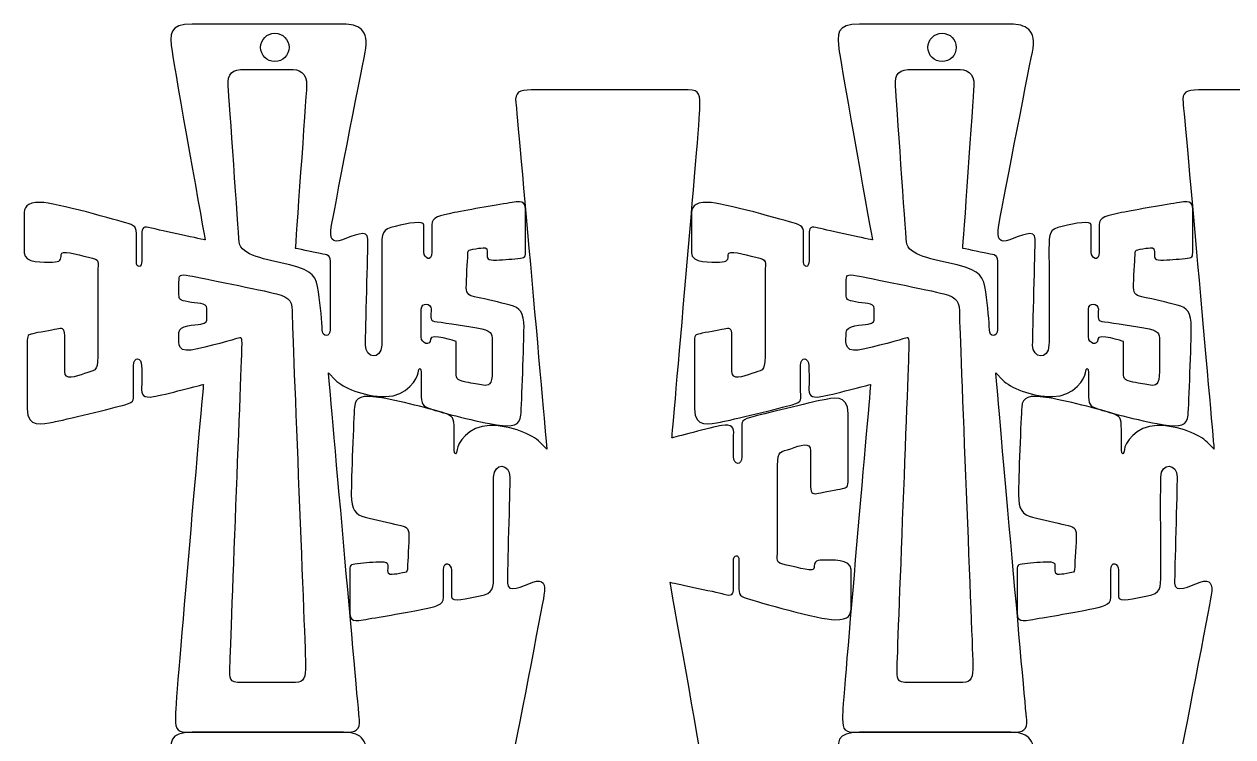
# Model space of a CAD drawing. Extents: x 0 to 3293, y 160 to 1701.
# Drawn here: x 0 to 1255, y 960 to 1701 of the extents above; entities that cross this region are included whole.
import ezdxf

# ---------------------------------------------------------------- set-up
doc = ezdxf.new("R2010")
doc.units = 0
doc.layers.add('H0110_Printing_Least_9', color=7, linetype='CONTINUOUS')

msp = doc.modelspace()

# ---------------------------------------------------------------- linework, layer by layer
at = {"layer": 'H0110_Printing_Least_9', "color": 1}
for points in [[(331.905292, 1700.665157), (174.688296, 1700.665157)], [(1024.842774, 1700.665157), (867.625778, 1700.665157)], [(229.277294, 1653.687159), (276.224293, 1653.687159)], [(922.214777, 1653.687159), (969.161776, 1653.687159)], [(689.777683, 1632.312859), (526.585687, 1632.312859)], [(1382.715165, 1632.312859), (1219.52317, 1632.312859)], [(0.1253, 1501.938162), (0.1253, 1463.151163)], [(520.751287, 1465.796163), (520.751287, 1505.023162)], [(693.062783, 1501.938162), (693.062783, 1463.151163)], [(1213.68877, 1465.796163), (1213.68877, 1505.023162)], [(122.353297, 1482.544163), (122.353297, 1454.777164)], [(415.26029, 1463.592163), (415.26029, 1491.580163)], [(423.409289, 1492.241163), (423.409289, 1463.812163)], [(815.29078, 1482.544163), (815.29078, 1454.777164)], [(1108.197772, 1463.592163), (1108.197772, 1491.580163)], [(1116.346772, 1492.241163), (1116.346772, 1463.812163)], [(116.627297, 1453.234164), (116.627297, 1474.831163)], [(809.56478, 1453.234164), (809.56478, 1474.831163)], [(317.985292, 1449.934164), (317.985292, 1383.017165)], [(1010.922775, 1449.934164), (1010.922775, 1383.017165)], [(76.545298, 1443.097164), (76.545298, 1355.166166)], [(160.893296, 1419.296165), (160.893296, 1432.519164)], [(769.482781, 1443.097164), (769.482781, 1355.166166)], [(853.830779, 1419.296165), (853.830779, 1432.519164)], [(189.964295, 1395.054165), (189.964295, 1405.192165)], [(412.50729, 1375.661166), (412.50729, 1404.420165)], [(882.901778, 1395.054165), (882.901778, 1405.192165)], [(1105.444772, 1375.661166), (1105.444772, 1404.420165)], [(3.2083, 1369.270166), (3.2083, 1300.953167)], [(42.189299, 1339.519167), (42.189299, 1377.077166)], [(448.735289, 1337.977167), (448.735289, 1370.813166)], [(486.175288, 1372.355166), (486.175288, 1339.740167)], [(696.145783, 1369.270166), (696.145783, 1300.953167)], [(735.126782, 1339.519167), (735.126782, 1377.077166)], [(1141.672771, 1337.977167), (1141.672771, 1370.813166)], [(1179.112771, 1372.355166), (1179.112771, 1339.740167)], [(113.544297, 1318.583167), (113.544297, 1345.690166)], [(806.48178, 1318.583167), (806.48178, 1345.690166)], [(316.156292, 1338.197167), (323.424292, 1330.704167)], [(412.39729, 1338.638167), (412.39729, 1317.702167)], [(1009.093775, 1338.197167), (1016.361775, 1330.704167)], [(1105.334772, 1338.638167), (1105.334772, 1317.702167)], [(855.831679, 1227.699869), (855.831679, 1296.016868)], [(446.642689, 1258.331869), (446.642689, 1279.267868)], [(745.495681, 1278.386868), (745.495681, 1251.279869)], [(1139.580172, 1258.331869), (1139.580172, 1279.267868)], [(542.882686, 1258.772869), (535.615687, 1266.265868)], [(816.85068, 1257.450869), (816.85068, 1219.89287)], [(1235.820169, 1258.772869), (1228.553169, 1266.265868)], [(782.49468, 1153.872871), (782.49468, 1241.803869)], [(742.412681, 1143.735871), (742.412681, 1122.138872)], [(338.288692, 1131.173872), (338.288692, 1091.946873)], [(435.630689, 1104.728872), (435.630689, 1133.157872)], [(443.778689, 1133.377872), (443.778689, 1105.389872)], [(736.686682, 1114.425872), (736.686682, 1142.192871)], [(858.914679, 1095.032873), (858.914679, 1133.818872)], [(1031.226174, 1131.173872), (1031.226174, 1091.946873)], [(1128.568172, 1104.728872), (1128.568172, 1133.157872)], [(1136.716172, 1133.377872), (1136.716172, 1105.389872)], [(281.855293, 1016.335175), (226.357294, 1016.335175)], [(974.792776, 1016.335175), (919.294777, 1016.335175)], [(169.262296, 964.657176), (332.453292, 964.657176)], [(331.905292, 964.657376), (174.688296, 964.657376)], [(862.199778, 964.657176), (1025.390774, 964.657176)], [(1024.842774, 964.657376), (867.625778, 964.657376)]]:
    msp.add_lwpolyline(points, dxfattribs=at)
for points in [[(260.438293, 1691.219158)], [(953.375776, 1691.219158)], [(506.876287, 1515.382162)], [(1199.81377, 1515.382162)], [(470.098288, 1384.917165)], [(1163.035771, 1384.917165)], [(352.162691, 1081.587873)], [(1045.101174, 1081.587873)], [(281.855293, 1016.335175)], [(974.792776, 1016.335175)]]:
    msp.add_lwpolyline(points, close=True, dxfattribs=at)
for points in [[(174.688296, 1700.665157), (150.396296, 1700.665157), (150.941296, 1691.105158), (153.671296, 1672.260158)], [(354.286291, 1671.440158), (359.472291, 1695.475158), (346.098291, 1700.665157), (331.905292, 1700.665157)], [(867.625778, 1700.665157), (843.332779, 1700.665157), (843.878779, 1691.105158), (846.608779, 1672.260158)], [(1047.223774, 1671.440158), (1052.409774, 1695.475158), (1039.035774, 1700.665157), (1024.842774, 1700.665157)], [(245.696294, 1676.478158), (245.696294, 1684.619158), (252.296294, 1691.219158), (260.438293, 1691.219158)], [(260.438293, 1691.219158), (268.580293, 1691.219158), (275.180293, 1684.619158), (275.180293, 1676.478158)], [(938.633777, 1676.478158), (938.633777, 1684.619158), (945.233776, 1691.219158), (953.375776, 1691.219158)], [(953.375776, 1691.219158), (961.517776, 1691.219158), (968.117776, 1684.619158), (968.117776, 1676.478158)], [(153.671296, 1672.260158), (156.400296, 1653.414159), (188.062295, 1476.427163), (188.062295, 1476.427163)], [(260.438293, 1661.737158), (252.296294, 1661.737158), (245.696294, 1668.337158), (245.696294, 1676.478158)], [(275.180293, 1676.478158), (275.180293, 1668.337158), (268.580293, 1661.737158), (260.438293, 1661.737158)], [(319.076292, 1489.810163), (320.987292, 1501.282162), (349.100291, 1647.405159), (354.286291, 1671.440158)], [(846.608779, 1672.260158), (849.337779, 1653.414159), (880.999778, 1476.427163), (880.999778, 1476.427163)], [(953.375776, 1661.737158), (945.233776, 1661.737158), (938.633777, 1668.337158), (938.633777, 1676.478158)], [(968.117776, 1676.478158), (968.117776, 1668.337158), (961.517776, 1661.737158), (953.375776, 1661.737158)], [(1012.013775, 1489.810163), (1013.924775, 1501.282162), (1042.037774, 1647.405159), (1047.223774, 1671.440158)], [(212.081295, 1635.933159), (210.990295, 1650.136159), (216.176295, 1653.687159), (229.277294, 1653.687159)], [(276.224293, 1653.687159), (285.231293, 1653.687159), (294.238293, 1650.956159), (293.419293, 1636.480159)], [(905.018777, 1635.933159), (903.927777, 1650.136159), (909.113777, 1653.687159), (922.214777, 1653.687159)], [(969.161776, 1653.687159), (978.168776, 1653.687159), (987.175775, 1650.956159), (986.356775, 1636.480159)], [(223.545294, 1473.969163), (222.180294, 1487.898163), (213.173295, 1621.731159), (212.081295, 1635.933159)], [(293.419293, 1636.480159), (292.600293, 1622.004159), (281.683293, 1467.960163), (281.683293, 1467.960163)], [(526.585687, 1632.312859), (514.473687, 1632.312859), (509.407687, 1630.108859), (510.729687, 1618.86986)], [(701.889682, 1613.80086), (701.889682, 1626.582859), (702.330682, 1632.312859), (689.777683, 1632.312859)], [(916.482777, 1473.969163), (915.117777, 1487.898163), (906.110777, 1621.731159), (905.018777, 1635.933159)], [(986.356775, 1636.480159), (985.537775, 1622.004159), (974.620776, 1467.960163), (974.620776, 1467.960163)], [(1219.52317, 1632.312859), (1207.41117, 1632.312859), (1202.34617, 1630.108859), (1203.66717, 1618.86986)], [(510.729687, 1618.86986), (512.050687, 1607.63086), (542.882686, 1258.772869), (542.882686, 1258.772869)], [(672.819683, 1270.672868), (672.819683, 1270.672868), (701.889682, 1601.01886), (701.889682, 1613.80086)], [(1203.66717, 1618.86986), (1204.98817, 1607.63086), (1235.820169, 1258.772869), (1235.820169, 1258.772869)], [(17.0823, 1515.382162), (1.6663, 1515.382162), (0.1253, 1510.312162), (0.1253, 1501.938162)], [(108.038297, 1493.343163), (98.568298, 1496.208163), (32.499299, 1515.382162), (17.0823, 1515.382162)], [(506.876287, 1515.382162), (493.883288, 1513.179162), (462.170288, 1507.888162), (446.753289, 1504.802162)], [(520.751287, 1505.023162), (520.751287, 1514.940162), (519.870287, 1517.584162), (506.876287, 1515.382162)], [(710.019782, 1515.382162), (694.603783, 1515.382162), (693.062783, 1510.312162), (693.062783, 1501.938162)], [(800.97578, 1493.343163), (791.50578, 1496.208163), (725.436782, 1515.382162), (710.019782, 1515.382162)], [(1199.81377, 1515.382162), (1186.82077, 1513.179162), (1155.107771, 1507.888162), (1139.690772, 1504.802162)], [(1213.68877, 1505.023162), (1213.68877, 1514.940162), (1212.80777, 1517.584162), (1199.81377, 1515.382162)], [(415.26029, 1491.580163), (415.26029, 1497.530163), (398.96329, 1493.343163), (385.30929, 1490.478163)], [(446.753289, 1504.802162), (431.337289, 1501.717162), (423.409289, 1499.954163), (423.409289, 1492.241163)], [(1108.197772, 1491.580163), (1108.197772, 1497.530163), (1091.900773, 1493.343163), (1078.246773, 1490.478163)], [(1139.690772, 1504.802162), (1124.274772, 1501.717162), (1116.346772, 1499.954163), (1116.346772, 1492.241163)], [(116.627297, 1474.831163), (116.627297, 1488.715163), (117.508297, 1490.478163), (108.038297, 1493.343163)], [(132.263297, 1488.715163), (123.674297, 1491.139163), (122.353297, 1489.156163), (122.353297, 1482.544163)], [(188.062295, 1476.427163), (188.062295, 1476.427163), (140.852296, 1486.291163), (132.263297, 1488.715163)], [(330.692292, 1476.427163), (319.680292, 1472.293163), (317.166292, 1478.339163), (319.076292, 1489.810163)], [(357.119291, 1477.255163), (357.119291, 1488.274163), (341.703291, 1480.561163), (330.692292, 1476.427163)], [(385.30929, 1490.478163), (371.655291, 1487.613163), (371.434291, 1483.426163), (371.434291, 1466.897163)], [(809.56478, 1474.831163), (809.56478, 1488.715163), (810.44578, 1490.478163), (800.97578, 1493.343163)], [(825.200779, 1488.715163), (816.61178, 1491.139163), (815.29078, 1489.156163), (815.29078, 1482.544163)], [(880.999778, 1476.427163), (880.999778, 1476.427163), (833.789779, 1486.291163), (825.200779, 1488.715163)], [(1023.629774, 1476.427163), (1012.617775, 1472.293163), (1010.103775, 1478.339163), (1012.013775, 1489.810163)], [(1050.056774, 1477.255163), (1050.056774, 1488.274163), (1034.640774, 1480.561163), (1023.629774, 1476.427163)], [(1078.246773, 1490.478163), (1064.592773, 1487.613163), (1064.371773, 1483.426163), (1064.371773, 1466.897163)], [(275.951293, 1450.480164), (251.113294, 1456.489164), (224.910294, 1460.039163), (223.545294, 1473.969163)], [(354.477291, 1367.066166), (354.697291, 1380.950165), (357.119291, 1466.236163), (357.119291, 1477.255163)], [(474.503288, 1467.999163), (477.145288, 1467.999163), (481.109288, 1469.983163), (481.109288, 1464.253163)], [(968.888776, 1450.480164), (944.050776, 1456.489164), (917.847777, 1460.039163), (916.482777, 1473.969163)], [(1047.414774, 1367.066166), (1047.634774, 1380.950165), (1050.056774, 1466.236163), (1050.056774, 1477.255163)], [(1167.440771, 1467.999163), (1170.082771, 1467.999163), (1174.046771, 1469.983163), (1174.046771, 1464.253163)], [(0.1253, 1463.151163), (0.1253, 1451.912164), (21.047299, 1453.454164), (29.415299, 1453.454164)], [(29.415299, 1453.454164), (37.784299, 1453.454164), (38.445299, 1455.879164), (38.445299, 1461.168163)], [(38.445299, 1461.168163), (38.445299, 1466.457163), (54.081299, 1461.168163), (67.075298, 1458.523164)], [(67.075298, 1458.523164), (80.069298, 1455.879164), (76.545298, 1453.454164), (76.545298, 1443.097164)], [(281.683293, 1467.960163), (281.683293, 1467.960163), (299.424293, 1464.136163), (307.612292, 1462.497163)], [(307.612292, 1462.497163), (315.801292, 1460.859163), (317.985292, 1462.497163), (317.985292, 1449.934164)], [(371.434291, 1466.897163), (371.434291, 1450.369164), (371.875291, 1383.154165), (371.434291, 1367.066166)], [(423.409289, 1463.812163), (423.409289, 1452.353164), (415.26029, 1457.642164), (415.26029, 1463.592163)], [(459.306289, 1427.009164), (459.086289, 1434.502164), (460.848288, 1455.879164), (460.848288, 1460.286163)], [(460.848288, 1460.286163), (460.848288, 1464.694163), (461.289288, 1465.796163), (463.711288, 1466.236163)], [(463.711288, 1466.236163), (466.134288, 1466.677163), (471.860288, 1467.999163), (474.503288, 1467.999163)], [(481.109288, 1464.253163), (481.109288, 1458.523164), (479.568288, 1455.438164), (487.496288, 1455.438164)], [(487.496288, 1455.438164), (495.425288, 1455.438164), (504.894287, 1456.319164), (512.823287, 1457.201164)], [(512.823287, 1457.201164), (520.751287, 1458.082164), (520.751287, 1457.862164), (520.751287, 1465.796163)], [(693.062783, 1463.151163), (693.062783, 1451.912164), (713.984782, 1453.454164), (722.353782, 1453.454164)], [(722.353782, 1453.454164), (730.721782, 1453.454164), (731.382782, 1455.879164), (731.382782, 1461.168163)], [(731.382782, 1461.168163), (731.382782, 1466.457163), (747.018781, 1461.168163), (760.012781, 1458.523164)], [(760.012781, 1458.523164), (773.006781, 1455.879164), (769.482781, 1453.454164), (769.482781, 1443.097164)], [(974.620776, 1467.960163), (974.620776, 1467.960163), (992.361775, 1464.136163), (1000.549775, 1462.497163)], [(1000.549775, 1462.497163), (1008.738775, 1460.859163), (1010.922775, 1462.497163), (1010.922775, 1449.934164)], [(1064.371773, 1466.897163), (1064.371773, 1450.369164), (1064.812773, 1383.154165), (1064.371773, 1367.066166)], [(1116.346772, 1463.812163), (1116.346772, 1452.353164), (1108.197772, 1457.642164), (1108.197772, 1463.592163)], [(1152.243771, 1427.009164), (1152.023771, 1434.502164), (1153.785771, 1455.879164), (1153.785771, 1460.286163)], [(1153.785771, 1460.286163), (1153.785771, 1464.694163), (1154.226771, 1465.796163), (1156.648771, 1466.236163)], [(1156.648771, 1466.236163), (1159.071771, 1466.677163), (1164.797771, 1467.999163), (1167.440771, 1467.999163)], [(1174.046771, 1464.253163), (1174.046771, 1458.523164), (1172.505771, 1455.438164), (1180.43377, 1455.438164)], [(1180.43377, 1455.438164), (1188.36277, 1455.438164), (1197.83177, 1456.319164), (1205.76077, 1457.201164)], [(1205.76077, 1457.201164), (1213.68877, 1458.082164), (1213.68877, 1457.862164), (1213.68877, 1465.796163)], [(122.353297, 1454.777164), (122.353297, 1446.843164), (116.627297, 1447.284164), (116.627297, 1453.234164)], [(305.702292, 1422.518164), (303.518292, 1437.916164), (300.789292, 1444.471164), (275.951293, 1450.480164)], [(815.29078, 1454.777164), (815.29078, 1446.843164), (809.56478, 1447.284164), (809.56478, 1453.234164)], [(998.639775, 1422.518164), (996.455775, 1437.916164), (993.726775, 1444.471164), (968.888776, 1450.480164)], [(160.893296, 1432.519164), (160.893296, 1439.791164), (161.114296, 1441.113164), (172.125296, 1439.130164)], [(172.125296, 1439.130164), (183.137295, 1437.146164), (247.444294, 1424.144164), (262.200293, 1420.398164)], [(853.830779, 1432.519164), (853.830779, 1439.791164), (854.051779, 1441.113164), (865.062778, 1439.130164)], [(865.062778, 1439.130164), (876.074778, 1437.146164), (940.381776, 1424.144164), (955.137776, 1420.398164)], [(170.363296, 1412.023165), (161.554296, 1413.566165), (160.893296, 1414.888165), (160.893296, 1419.296165)], [(262.200293, 1420.398164), (276.955293, 1416.651165), (278.497293, 1412.023165), (278.497293, 1397.699165)], [(309.523292, 1383.017165), (309.523292, 1390.938165), (307.885292, 1407.121165), (305.702292, 1422.518164)], [(470.759288, 1416.651165), (462.170288, 1418.414165), (459.527289, 1419.516165), (459.306289, 1427.009164)], [(863.300778, 1412.023165), (854.491779, 1413.566165), (853.830779, 1414.888165), (853.830779, 1419.296165)], [(955.137776, 1420.398164), (969.892776, 1416.651165), (971.434776, 1412.023165), (971.434776, 1397.699165)], [(1002.460775, 1383.017165), (1002.460775, 1390.938165), (1000.822775, 1407.121165), (998.639775, 1422.518164)], [(1163.696771, 1416.651165), (1155.107771, 1418.414165), (1152.464771, 1419.516165), (1152.243771, 1427.009164)], [(189.964295, 1405.192165), (189.964295, 1411.362165), (179.173296, 1410.481165), (170.363296, 1412.023165)], [(412.50729, 1404.420165), (412.50729, 1412.023165), (422.748289, 1410.701165), (422.748289, 1404.420165)], [(504.674287, 1408.718165), (494.103288, 1411.362165), (479.348288, 1414.888165), (470.759288, 1416.651165)], [(519.209287, 1385.578165), (519.209287, 1400.784165), (515.245287, 1406.073165), (504.674287, 1408.718165)], [(882.901778, 1405.192165), (882.901778, 1411.362165), (872.110778, 1410.481165), (863.300778, 1412.023165)], [(1105.444772, 1404.420165), (1105.444772, 1412.023165), (1115.685772, 1410.701165), (1115.685772, 1404.420165)], [(1197.61177, 1408.718165), (1187.04077, 1411.362165), (1172.285771, 1414.888165), (1163.696771, 1416.651165)], [(1212.14677, 1385.578165), (1212.14677, 1400.784165), (1208.18277, 1406.073165), (1197.61177, 1408.718165)], [(183.577295, 1388.884165), (189.744295, 1389.986165), (189.964295, 1392.189165), (189.964295, 1395.054165)], [(278.497293, 1397.699165), (278.497293, 1383.374165), (292.426293, 1045.260174), (292.426293, 1033.855174)], [(422.748289, 1404.420165), (422.748289, 1398.140165), (420.986289, 1392.410165), (426.272289, 1391.749165)], [(876.514778, 1388.884165), (882.681778, 1389.986165), (882.901778, 1392.189165), (882.901778, 1395.054165)], [(971.434776, 1397.699165), (971.434776, 1383.374165), (985.363775, 1045.260174), (985.363775, 1033.855174)], [(1115.685772, 1404.420165), (1115.685772, 1398.140165), (1113.923772, 1392.410165), (1119.209772, 1391.749165)], [(34.040299, 1383.815165), (28.975299, 1382.713165), (13.9993, 1380.069165), (9.1543, 1378.967166)], [(42.189299, 1377.077166), (42.189299, 1385.104165), (39.106299, 1384.917165), (34.040299, 1383.815165)], [(160.893296, 1380.289165), (160.893296, 1388.223165), (177.411296, 1387.782165), (183.577295, 1388.884165)], [(317.985292, 1383.017165), (317.985292, 1375.097166), (309.523292, 1375.097166), (309.523292, 1383.017165)], [(426.272289, 1391.749165), (431.557289, 1391.088165), (454.241289, 1387.562165), (470.098288, 1384.917165)], [(470.098288, 1384.917165), (485.955288, 1382.272165), (486.175288, 1379.187166), (486.175288, 1372.355166)], [(515.906287, 1294.342168), (516.787287, 1305.361167), (519.209287, 1370.372166), (519.209287, 1385.578165)], [(726.977782, 1383.815165), (721.912782, 1382.713165), (706.936782, 1380.069165), (702.091782, 1378.967166)], [(735.126782, 1377.077166), (735.126782, 1385.104165), (732.043782, 1384.917165), (726.977782, 1383.815165)], [(853.830779, 1380.289165), (853.830779, 1388.223165), (870.348778, 1387.782165), (876.514778, 1388.884165)], [(1010.922775, 1383.017165), (1010.922775, 1375.097166), (1002.460775, 1375.097166), (1002.460775, 1383.017165)], [(1119.209772, 1391.749165), (1124.494772, 1391.088165), (1147.178771, 1387.562165), (1163.035771, 1384.917165)], [(1163.035771, 1384.917165), (1178.892771, 1382.272165), (1179.112771, 1379.187166), (1179.112771, 1372.355166)], [(1208.84377, 1294.342168), (1209.72477, 1305.361167), (1212.14677, 1370.372166), (1212.14677, 1385.578165)], [(9.1543, 1378.967166), (4.3093, 1377.865166), (3.2083, 1377.865166), (3.2083, 1369.270166)], [(173.447296, 1361.998166), (157.370296, 1359.353166), (160.893296, 1372.355166), (160.893296, 1380.289165)], [(221.072294, 1373.843166), (221.072294, 1373.843166), (189.523295, 1364.642166), (173.447296, 1361.998166)], [(226.357294, 1366.901166), (226.357294, 1374.339166), (226.357294, 1375.826166), (221.072294, 1373.843166)], [(422.088289, 1373.182166), (422.088289, 1366.240166), (412.50729, 1367.893166), (412.50729, 1375.661166)], [(448.735289, 1370.813166), (448.735289, 1370.813166), (422.088289, 1380.124165), (422.088289, 1373.182166)], [(702.091782, 1378.967166), (697.246783, 1377.865166), (696.145783, 1377.865166), (696.145783, 1369.270166)], [(866.384778, 1361.998166), (850.307779, 1359.353166), (853.830779, 1372.355166), (853.830779, 1380.289165)], [(914.009777, 1373.843166), (914.009777, 1373.843166), (882.460778, 1364.642166), (866.384778, 1361.998166)], [(919.294777, 1366.901166), (919.294777, 1374.339166), (919.294777, 1375.826166), (914.009777, 1373.843166)], [(1115.025772, 1373.182166), (1115.025772, 1366.240166), (1105.444772, 1367.893166), (1105.444772, 1375.661166)], [(1141.672771, 1370.813166), (1141.672771, 1370.813166), (1115.025772, 1380.124165), (1115.025772, 1373.182166)], [(113.544297, 1345.690166), (113.544297, 1355.827166), (122.133297, 1354.505166), (122.133297, 1345.690166)], [(213.804295, 1031.542174), (213.804295, 1042.285174), (226.357294, 1359.463166), (226.357294, 1366.901166)], [(371.434291, 1367.066166), (370.994291, 1350.979166), (354.256291, 1353.183166), (354.477291, 1367.066166)], [(806.48178, 1345.690166), (806.48178, 1355.827166), (815.07078, 1354.505166), (815.07078, 1345.690166)], [(906.741777, 1031.542174), (906.741777, 1042.285174), (919.294777, 1359.463166), (919.294777, 1366.901166)], [(1064.371773, 1367.066166), (1063.931773, 1350.979166), (1047.193774, 1353.183166), (1047.414774, 1367.066166)], [(76.545298, 1355.166166), (76.545298, 1338.858167), (72.801298, 1341.062166), (62.891298, 1337.536167)], [(122.133297, 1345.690166), (122.133297, 1336.875167), (122.793297, 1331.586167), (122.133297, 1323.432167)], [(409.31429, 1338.417167), (409.75429, 1343.927166), (412.39729, 1344.368166), (412.39729, 1338.638167)], [(769.482781, 1355.166166), (769.482781, 1338.858167), (765.738781, 1341.062166), (755.828781, 1337.536167)], [(815.07078, 1345.690166), (815.07078, 1336.875167), (815.73078, 1331.586167), (815.07078, 1323.432167)], [(1102.251772, 1338.417167), (1102.691772, 1343.927166), (1105.334772, 1344.368166), (1105.334772, 1338.638167)], [(62.891298, 1337.536167), (52.980299, 1334.010167), (42.189299, 1330.043167), (42.189299, 1339.519167)], [(348.310291, 978.100176), (346.989291, 989.339175), (316.156292, 1338.197167), (316.156292, 1338.197167)], [(323.424292, 1330.704167), (330.692292, 1323.211167), (352.274291, 1313.499167), (375.178291, 1313.499167)], [(375.178291, 1313.499167), (398.08229, 1313.499167), (408.87429, 1332.908167), (409.31429, 1338.417167)], [(458.646289, 1328.721167), (450.938289, 1330.263167), (448.735289, 1331.365167), (448.735289, 1337.977167)], [(486.175288, 1339.740167), (486.175288, 1325.195167), (482.211288, 1324.754167), (476.925288, 1325.415167)], [(755.828781, 1337.536167), (745.917781, 1334.010167), (735.126782, 1330.043167), (735.126782, 1339.519167)], [(1041.247774, 978.100176), (1039.926774, 989.339175), (1009.093775, 1338.197167), (1009.093775, 1338.197167)], [(1016.361775, 1330.704167), (1023.629774, 1323.211167), (1045.211774, 1313.499167), (1068.115773, 1313.499167)], [(1068.115773, 1313.499167), (1091.019773, 1313.499167), (1101.811772, 1332.908167), (1102.251772, 1338.417167)], [(1151.583771, 1328.721167), (1143.875771, 1330.263167), (1141.672771, 1331.365167), (1141.672771, 1337.977167)], [(1179.112771, 1339.740167), (1179.112771, 1325.195167), (1175.148771, 1324.754167), (1169.862771, 1325.415167)], [(104.735297, 1305.140167), (116.187297, 1308.226167), (113.544297, 1311.531167), (113.544297, 1318.583167)], [(122.133297, 1323.432167), (121.472297, 1315.278167), (124.115297, 1311.752167), (134.466297, 1313.499167)], [(134.466297, 1313.499167), (144.817296, 1315.246167), (186.220295, 1326.297167), (186.220295, 1326.297167)], [(186.220295, 1326.297167), (186.220295, 1326.297167), (157.150296, 995.951175), (157.150296, 983.169175)], [(476.925288, 1325.415167), (471.640288, 1326.076167), (466.354288, 1327.178167), (458.646289, 1328.721167)], [(797.67278, 1305.140167), (809.12478, 1308.226167), (806.48178, 1311.531167), (806.48178, 1318.583167)], [(815.07078, 1323.432167), (814.40978, 1315.278167), (817.05278, 1311.752167), (827.403779, 1313.499167)], [(827.403779, 1313.499167), (837.754779, 1315.246167), (879.157778, 1326.297167), (879.157778, 1326.297167)], [(879.157778, 1326.297167), (879.157778, 1326.297167), (850.087779, 995.951175), (850.087779, 983.169175)], [(1169.862771, 1325.415167), (1164.577771, 1326.076167), (1159.291771, 1327.178167), (1151.583771, 1328.721167)], [(368.239691, 1312.765867), (351.281691, 1315.189867), (344.014691, 1313.646867), (343.133691, 1302.627867)], [(436.731689, 1296.236868), (428.142689, 1299.322868), (385.19769, 1310.340867), (368.239691, 1312.765867)], [(412.39729, 1317.702167), (412.39729, 1304.920167), (413.71929, 1303.818167), (422.308289, 1300.733167)], [(828.742679, 1309.900867), (817.95168, 1307.916867), (765.756681, 1294.914868), (754.304681, 1291.829868)], [(855.831679, 1296.016868), (855.831679, 1316.731867), (839.534679, 1311.883867), (828.742679, 1309.900867)], [(1061.177173, 1312.765867), (1044.219174, 1315.189867), (1036.952174, 1313.646867), (1036.071174, 1302.627867)], [(1129.669172, 1296.236868), (1121.080172, 1299.322868), (1078.135173, 1310.340867), (1061.177173, 1312.765867)], [(1105.334772, 1317.702167), (1105.334772, 1304.920167), (1106.656772, 1303.818167), (1115.245772, 1300.733167)], [(3.2083, 1300.953167), (3.2083, 1280.238168), (19.5053, 1285.086168), (30.296299, 1287.069168)], [(30.296299, 1287.069168), (41.088299, 1289.053168), (93.282298, 1302.055167), (104.735297, 1305.140167)], [(343.133691, 1302.627867), (342.252691, 1291.608868), (339.829692, 1226.597869), (339.829692, 1211.39187)], [(422.308289, 1300.733167), (430.897289, 1297.647168), (473.842288, 1286.629168), (490.800288, 1284.204168)], [(446.642689, 1279.267868), (446.642689, 1292.049868), (445.320689, 1293.151868), (436.731689, 1296.236868)], [(490.800288, 1284.204168), (507.757287, 1281.780168), (515.025287, 1283.323168), (515.906287, 1294.342168)], [(696.145783, 1300.953167), (696.145783, 1280.238168), (712.442782, 1285.086168), (723.233782, 1287.069168)], [(723.233782, 1287.069168), (734.025782, 1289.053168), (786.21978, 1302.055167), (797.67278, 1305.140167)], [(1036.071174, 1302.627867), (1035.190174, 1291.608868), (1032.768174, 1226.597869), (1032.768174, 1211.39187)], [(1115.245772, 1300.733167), (1123.834772, 1297.647168), (1166.779771, 1286.629168), (1183.73777, 1284.204168)], [(1139.580172, 1279.267868), (1139.580172, 1292.049868), (1138.258172, 1293.151868), (1129.669172, 1296.236868)], [(1183.73777, 1284.204168), (1200.69477, 1281.780168), (1207.96277, 1283.323168), (1208.84377, 1294.342168)], [(483.861688, 1283.470868), (460.956688, 1283.470868), (450.165689, 1264.061868), (449.725689, 1258.552869)], [(535.615687, 1266.265868), (528.347687, 1273.758868), (506.765687, 1283.470868), (483.861688, 1283.470868)], [(724.573682, 1283.470868), (714.222682, 1281.724868), (672.819683, 1270.672868), (672.819683, 1270.672868)], [(736.906682, 1273.537868), (737.567682, 1281.691868), (734.924682, 1285.217868), (724.573682, 1283.470868)], [(754.304681, 1291.829868), (742.852681, 1288.744868), (745.495681, 1285.438868), (745.495681, 1278.386868)], [(1176.799171, 1283.470868), (1153.894171, 1283.470868), (1143.103171, 1264.061868), (1142.663171, 1258.552869)], [(1228.553169, 1266.265868), (1221.285169, 1273.758868), (1199.70317, 1283.470868), (1176.799171, 1283.470868)], [(736.906682, 1251.279869), (736.906682, 1260.094868), (736.245682, 1265.383868), (736.906682, 1273.537868)], [(449.725689, 1258.552869), (449.284689, 1253.042869), (446.642689, 1252.602869), (446.642689, 1258.331869)], [(782.49468, 1241.803869), (782.49468, 1258.111869), (786.23868, 1255.907869), (796.14868, 1259.433869)], [(796.14868, 1259.433869), (806.05968, 1262.959868), (816.85068, 1266.926868), (816.85068, 1257.450869)], [(1142.663171, 1258.552869), (1142.222171, 1253.042869), (1139.580172, 1252.602869), (1139.580172, 1258.331869)], [(487.605688, 1229.903869), (488.045688, 1245.990869), (504.783687, 1243.786869), (504.562687, 1229.903869)], [(745.495681, 1251.279869), (745.495681, 1241.142869), (736.906682, 1242.464869), (736.906682, 1251.279869)], [(1180.54317, 1229.903869), (1180.98317, 1245.990869), (1197.72117, 1243.786869), (1197.50017, 1229.903869)], [(487.605688, 1130.072872), (487.605688, 1146.600871), (487.164688, 1213.81587), (487.605688, 1229.903869)], [(504.562687, 1229.903869), (504.342687, 1216.01987), (501.920687, 1130.733872), (501.920687, 1119.714872)], [(816.85068, 1219.89287), (816.85068, 1211.86587), (819.93368, 1212.05287), (824.999679, 1213.15487)], [(824.999679, 1213.15487), (830.064679, 1214.25687), (845.040679, 1216.90087), (849.885679, 1218.00287)], [(849.885679, 1218.00287), (854.730679, 1219.10487), (855.831679, 1219.10487), (855.831679, 1227.699869)], [(1180.54317, 1130.072872), (1180.54317, 1146.600871), (1180.10217, 1213.81587), (1180.54317, 1229.903869)], [(1197.50017, 1229.903869), (1197.28017, 1216.01987), (1194.85817, 1130.733872), (1194.85817, 1119.714872)], [(339.829692, 1211.39187), (339.829692, 1196.18587), (343.794691, 1190.89687), (354.365691, 1188.25187)], [(1032.768174, 1211.39187), (1032.768174, 1196.18587), (1036.732174, 1190.89687), (1047.303174, 1188.25187)], [(354.365691, 1188.25187), (364.936691, 1185.60787), (379.691691, 1182.08187), (388.28069, 1180.31887)], [(388.28069, 1180.31887), (396.86969, 1178.555871), (399.51269, 1177.453871), (399.73269, 1169.960871)], [(1047.303174, 1188.25187), (1057.874174, 1185.60787), (1072.629173, 1182.08187), (1081.218173, 1180.31887)], [(1081.218173, 1180.31887), (1089.807173, 1178.555871), (1092.450173, 1177.453871), (1092.670173, 1169.960871)], [(399.73269, 1169.960871), (399.95369, 1162.467871), (398.19169, 1141.090871), (398.19169, 1136.683872)], [(1092.670173, 1169.960871), (1092.891173, 1162.467871), (1091.129173, 1141.090871), (1091.129173, 1136.683872)], [(435.630689, 1133.157872), (435.630689, 1144.617871), (443.778689, 1139.328872), (443.778689, 1133.377872)], [(736.686682, 1142.192871), (736.686682, 1150.126871), (742.412681, 1149.685871), (742.412681, 1143.735871)], [(791.96468, 1138.446872), (778.970681, 1141.090871), (782.49468, 1143.515871), (782.49468, 1153.872871)], [(829.623679, 1143.515871), (821.255679, 1143.515871), (820.594679, 1141.090871), (820.594679, 1135.801872)], [(858.914679, 1133.818872), (858.914679, 1145.057871), (837.992679, 1143.515871), (829.623679, 1143.515871)], [(1128.568172, 1133.157872), (1128.568172, 1144.617871), (1136.716172, 1139.328872), (1136.716172, 1133.377872)], [(346.216691, 1139.768872), (338.288692, 1138.887872), (338.288692, 1139.107872), (338.288692, 1131.173872)], [(371.543691, 1141.531871), (363.614691, 1141.531871), (354.145691, 1140.650871), (346.216691, 1139.768872)], [(377.929691, 1132.716872), (377.929691, 1138.446872), (379.471691, 1141.531871), (371.543691, 1141.531871)], [(384.53669, 1128.970872), (381.89469, 1128.970872), (377.929691, 1126.986872), (377.929691, 1132.716872)], [(395.32869, 1130.733872), (392.90569, 1130.292872), (387.17969, 1128.970872), (384.53669, 1128.970872)], [(398.19169, 1136.683872), (398.19169, 1132.275872), (397.75069, 1131.173872), (395.32869, 1130.733872)], [(473.730688, 1106.491872), (487.384688, 1109.356872), (487.605688, 1113.543872), (487.605688, 1130.072872)], [(820.594679, 1135.801872), (820.594679, 1130.512872), (804.95868, 1135.801872), (791.96468, 1138.446872)], [(1039.154174, 1139.768872), (1031.226174, 1138.887872), (1031.226174, 1139.107872), (1031.226174, 1131.173872)], [(1064.481173, 1141.531871), (1056.552174, 1141.531871), (1047.083174, 1140.650871), (1039.154174, 1139.768872)], [(1070.867173, 1132.716872), (1070.867173, 1138.446872), (1072.409173, 1141.531871), (1064.481173, 1141.531871)], [(1077.474173, 1128.970872), (1074.832173, 1128.970872), (1070.867173, 1126.986872), (1070.867173, 1132.716872)], [(1088.266173, 1130.733872), (1085.843173, 1130.292872), (1080.117173, 1128.970872), (1077.474173, 1128.970872)], [(1091.129173, 1136.683872), (1091.129173, 1132.275872), (1090.688173, 1131.173872), (1088.266173, 1130.733872)], [(1166.668171, 1106.491872), (1180.32217, 1109.356872), (1180.54317, 1113.543872), (1180.54317, 1130.072872)], [(501.920687, 1119.714872), (501.920687, 1108.695872), (517.336687, 1116.408872), (528.347687, 1120.542872)], [(528.347687, 1120.542872), (539.359687, 1124.676872), (541.873686, 1118.630872), (539.963687, 1107.159872)], [(705.368682, 924.710877), (702.639682, 943.555876), (670.977683, 1120.542872), (670.977683, 1120.542872)], [(670.977683, 1120.542872), (670.977683, 1120.542872), (718.186682, 1110.678872), (726.775682, 1108.254872)], [(742.412681, 1122.138872), (742.412681, 1108.254872), (741.531681, 1106.491872), (751.001681, 1103.626872)], [(1194.85817, 1119.714872), (1194.85817, 1108.695872), (1210.27417, 1116.408872), (1221.285169, 1120.542872)], [(1221.285169, 1120.542872), (1232.297169, 1124.676872), (1234.811169, 1118.630872), (1232.901169, 1107.159872)], [(412.28569, 1092.167873), (427.702689, 1095.252873), (435.630689, 1097.015873), (435.630689, 1104.728872)], [(443.778689, 1105.389872), (443.778689, 1099.439873), (460.076688, 1103.626872), (473.730688, 1106.491872)], [(539.963687, 1107.159872), (538.052687, 1095.687873), (509.939687, 949.564876), (504.753687, 925.529877)], [(726.775682, 1108.254872), (735.364682, 1105.830872), (736.686682, 1107.813872), (736.686682, 1114.425872)], [(1105.224172, 1092.167873), (1120.640172, 1095.252873), (1128.568172, 1097.015873), (1128.568172, 1104.728872)], [(1136.716172, 1105.389872), (1136.716172, 1099.439873), (1153.014171, 1103.626872), (1166.668171, 1106.491872)], [(1232.901169, 1107.159872), (1230.990169, 1095.687873), (1202.87717, 949.564876), (1197.69117, 925.529877)], [(352.162691, 1081.587873), (365.156691, 1083.790873), (396.86969, 1089.081873), (412.28569, 1092.167873)], [(751.001681, 1103.626872), (760.471681, 1100.761872), (826.540679, 1081.587873), (841.956679, 1081.587873)], [(841.956679, 1081.587873), (857.372679, 1081.587873), (858.914679, 1086.657873), (858.914679, 1095.032873)], [(1045.101174, 1081.587873), (1058.094174, 1083.790873), (1089.807173, 1089.081873), (1105.224172, 1092.167873)], [(338.288692, 1091.946873), (338.288692, 1082.029873), (339.169692, 1079.385873), (352.162691, 1081.587873)], [(1031.226174, 1091.946873), (1031.226174, 1082.029873), (1032.107174, 1079.385873), (1045.101174, 1081.587873)], [(226.357294, 1016.335175), (211.987295, 1016.335175), (213.804295, 1020.798174), (213.804295, 1031.542174)], [(292.426293, 1033.855174), (292.426293, 1022.451174), (291.270293, 1016.335175), (281.855293, 1016.335175)], [(919.294777, 1016.335175), (904.924777, 1016.335175), (906.741777, 1020.798174), (906.741777, 1031.542174)], [(985.363775, 1033.855174), (985.363775, 1022.451174), (984.207775, 1016.335175), (974.792776, 1016.335175)], [(157.150296, 983.169175), (157.150296, 970.387176), (156.709296, 964.657176), (169.262296, 964.657176)], [(850.087779, 983.169175), (850.087779, 970.387176), (849.646779, 964.657176), (862.199778, 964.657176)], [(332.453292, 964.657176), (344.566291, 964.657176), (349.631291, 966.861176), (348.310291, 978.100176)], [(1025.390774, 964.657176), (1037.503774, 964.657176), (1042.568774, 966.861176), (1041.247774, 978.100176)], [(174.688296, 964.657376), (150.396296, 964.657376), (150.941296, 955.097376), (153.671296, 936.251377)], [(354.286291, 935.432377), (359.472291, 959.467376), (346.098291, 964.657376), (331.905292, 964.657376)], [(867.625778, 964.657376), (843.332779, 964.657376), (843.878779, 955.097376), (846.608779, 936.251377)], [(1047.223774, 935.432377), (1052.409774, 959.467376), (1039.035774, 964.657376), (1024.842774, 964.657376)]]:
    msp.add_open_spline(points, degree=3, dxfattribs=at)

doc.saveas('drawing.dxf')
